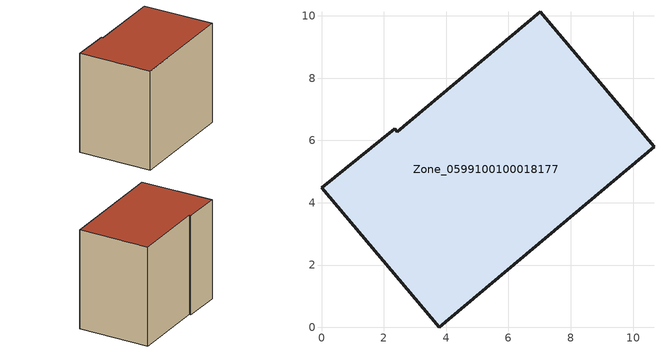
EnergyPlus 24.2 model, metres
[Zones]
Zone_0599100100018177
 floor ground (C_G): 3.78,0 0,4.48 2.35,6.37 2.43,6.27 7.02,10.14 10.67,5.8 z0
 wall outside (C_F): 0,4.48 3.78,0 10.67,5.8 7.02,10.14 2.43,6.27 2.35,6.37 0,4.48 z0:8
 roof outside (C_R): 2.35,6.37 0,4.48 3.78,0 10.67,5.8 7.02,10.14 2.43,6.27 z8
[BUILDING]
Pand.0599100100018177: North Axis=0; Terrain=City; Loads Convergence Tolerance Value=0.04; Temperature Convergence Tolerance Value=0.4; Solar Distribution=FullExterior; Maximum Number of Warmup Days=25; Minimum Number of Warmup Days=1
[Site:Location]
Rotterdam.The.Hague.AP_ZH_NLD Design_Conditions: Latitude=51.96; Longitude=4.45; Time Zone=1; Elevation=-4.5
[SITE:GROUNDTEMPERATURE:BUILDINGSURFACE]
18, 18, 18, 18, 18, 18, 18, 18, 18, 18, 18, 18
[MATERIAL] Thermal Absorptance=0.9; Solar Absorptance=0.7; Visible Absorptance=0.7
Name | Roughness | Thickness | Conductivity | Density | Specific Heat
G.TC.2015-2018 | MediumSmooth | 0.15 | 0.0428571 | 540 | 1210
F.TC.2015-2018 | Rough | 0.3 | 0.0666667 | 1920 | 840
R.TC.2015-2018 | MediumRough | 0.2 | 0.0333333 | 1500 | 1000
[CONSTRUCTION]
C_G: G.TC.2015-2018
C_F: F.TC.2015-2018
C_R: R.TC.2015-2018
[ZONE]
Zone_0599100100018177: Type=1; Multiplier=1; Ceiling Height=Autocalculate; Volume=Autocalculate; Floor Area=autocalculate; Part of Total Floor Area=Yes
[ZONEINFILTRATION:DESIGNFLOWRATE]
Infil_Zone_0599100100018177: Zone or ZoneList or Space or SpaceList=Zone_0599100100018177; Schedule=AlwaysOn; Design Flow Rate Calculation Method=Flow/Area; Flow Rate per Floor Area=0.0015; Constant Term Coefficient=1; Temperature Term Coefficient=0; Velocity Term Coefficient=0; Velocity Squared Term Coefficient=0
[HVACTEMPLATE:ZONE:IDEALLOADSAIRSYSTEM]
Zone_0599100100018177: Maximum Heating Supply Air Temperature=50; Minimum Cooling Supply Air Temperature=13; Maximum Heating Supply Air Humidity Ratio=0.0156; Minimum Cooling Supply Air Humidity Ratio=0.0077; Heating Limit=NoLimit; Cooling Limit=NoLimit; Dehumidification Control Type=ConstantSensibleHeatRatio; Cooling Sensible Heat Ratio=0.7; Dehumidification Setpoint=60; Humidification Control Type=None; Humidification Setpoint=30; Outdoor Air Method=None; Outdoor Air Flow Rate per Person=0.00944; Outdoor Air Flow Rate per Zone Floor Area=0; Outdoor Air Flow Rate per Zone=0; Demand Controlled Ventilation Type=None; Outdoor Air Economizer Type=NoEconomizer; Heat Recovery Type=None; Sensible Heat Recovery Effectiveness=0.7; Latent Heat Recovery Effectiveness=0.65
[ZONECONTROL:THERMOSTAT]
ThermostatControl_Zone_0599100100018177: Zone or ZoneList=Zone_0599100100018177; Control Type Schedule=DualSetpointControlType; Control 1=Thermostat_Zone_0599100100018177; Temperature Difference Between Cutout And Setpoint=0
[THERMOSTATSETPOINT:DUALSETPOINT]
Thermostat_Zone_0599100100018177: Heating Setpoint Temperature Schedule=HeatingSetpoint_Zone_0599100100018177; Cooling Setpoint Temperature Schedule=CoolingSetpoint_Zone_0599100100018177
[SCHEDULE:COMPACT]
HeatingSetpoint_Zone_0599100100018177: Through: 12/31, For: AllDays, Until: 24:00, 21
CoolingSetpoint_Zone_0599100100018177: Through: 12/31, For: AllDays, Until: 24:00, 24
DualSetpointControlType: Through: 12/31, For: AllDays, Until: 24:00, 4
AlwaysOn: Through: 12/31, For: AllDays, Until: 24:00, 1
